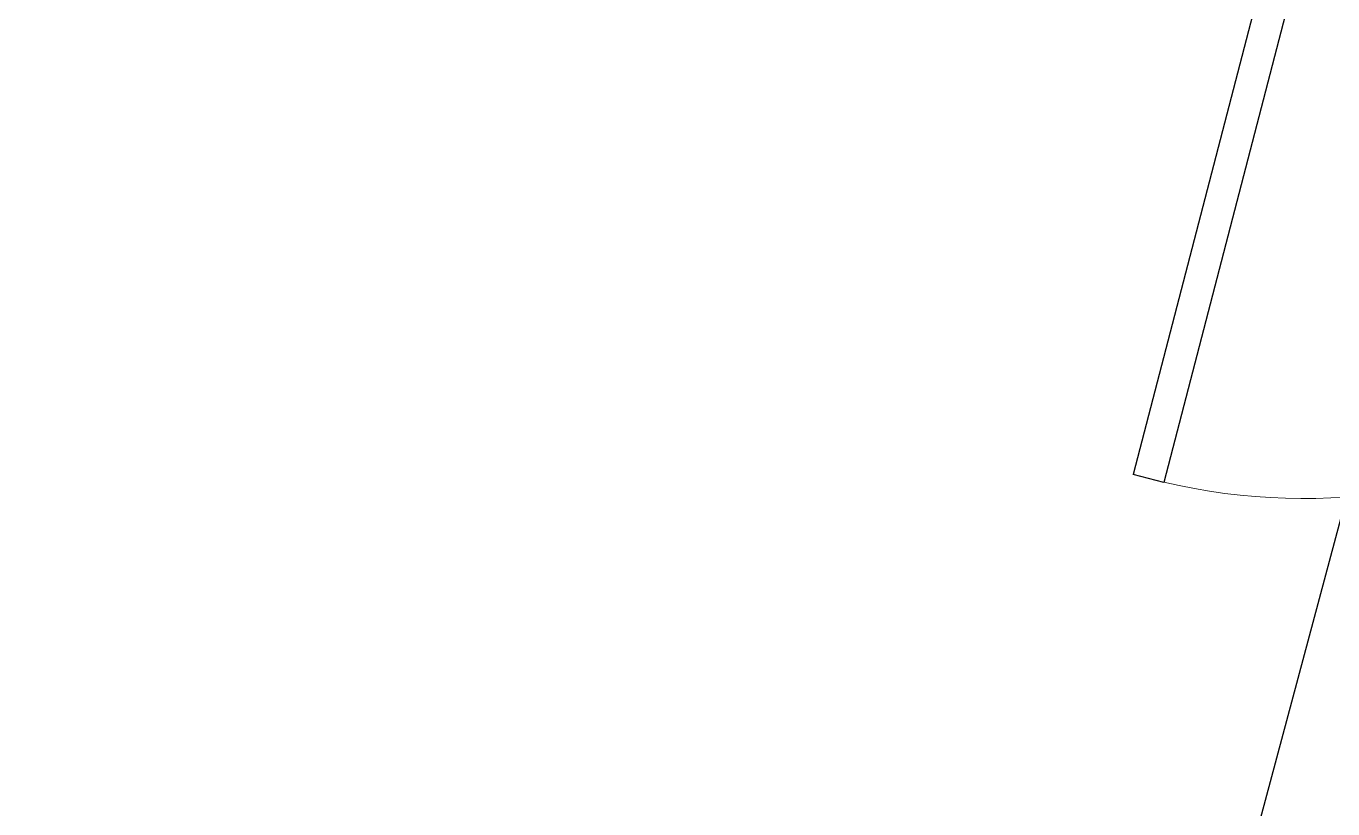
# Model space of a CAD drawing. Header units: inches. Extents: x 0 to 1813292486, y 0 to 3473589894.
# Drawn here: x 600460988 to 600462639, y 3473217081 to 3473218071 of the extents above; entities that cross this region are included whole.
import ezdxf

# ---------------------------------------------------------------- set-up
doc = ezdxf.new("R2010")
doc.units = ezdxf.units.IN
doc.header["$LTSCALE"] = 1000
doc.header["$MEASUREMENT"] = 0
doc.linetypes.add('AX-MALL-WALL-P02-QT$0$DASH', pattern=[0.35, 0.25, -0.1])
for name, color, linetype in [('A-Anno-Note', 241, 'Continuous'), ('AX-MALL-DIM-P02$0$A-Anno-Dims', 3, 'Continuous'), ('AX-MALL-DIM-SY-P02$0$DIM_IDEN', 3, 'Continuous'), ('AX-MALL-P02-200$0$A-Anno-Note', 241, 'Continuous'), ('AX-MALL-WALL-P02$0$A-Anno-Note', 241, 'Continuous'), ('AX-MALL-WALL-P02-QT$0$A-Detl-Patt', 8, 'Continuous'), ('AX-MALL-WALL-P02-QT$0$A-Detl-Thin', 131, 'Continuous'), ('AX-MALL-WALL-P02-QT$0$A-Hdrl', 31, 'Continuous'), ('AX-MALL-WALL-P02-QT$0$A-Wind', 4, 'Continuous')]:
    doc.layers.add(name, color=color, linetype=linetype)

# ---------------------------------------------------------------- blocks, each defined once
blk = doc.blocks.new('AX-MALL-WALL-P02-QT$0$tj')
at = {"layer": 'AX-MALL-WALL-P02-QT$0$A-Detl-Patt'}
h = blk.add_hatch(dxfattribs=at)
h.set_pattern_fill('STEEL', color=256, scale=100, angle=50.4318)
h.set_pattern_definition([(75, (-14278.2, 156289.83), (-153.340725, 41.08752), []), (75, (-14317.88, 156358.57), (-153.340725, 41.08752), [])])
edge = h.paths.add_edge_path()
edge.add_line((88101.3, 47666.6), (87883.9, 47459.8))
edge.add_line((87883.9, 47459.8), (91571.5, 43584.6))
edge.add_arc((262949.4, 558937.7), 543101.4, 251.605736, 260.028867)
edge.add_arc((172180.8, -2862.1), 27100, 64.71287, 96.9316, ccw=False)
edge.add_arc((262949, 558936.3), 543100, 261.615511, 271.725148)
edge.add_line((279299, 16082.5), (279299, 16382.7))
edge.add_arc((262949, 558936.3), 542800, 261.620204, 271.726101, ccw=False)
edge.add_arc((172180.8, -2862.1), 27400, 64.80632, 96.83816)
edge.add_arc((262949.4, 558937.7), 542801.4, 251.613639, 260.024173, ccw=False)
edge.add_line((91737.3, 43845.7), (88101.3, 47666.6))
blk.add_lwpolyline([(88103, 47737.3), (87813.2, 47461.6), (91543.9, 43541.1, 0.036779), (168908.9, 23989.2, -0.141654), (183742.1, 21592.7, 0.044166), (279349, 16034), (279349, 16434.2, -0.044144), (183859, 21979.8, 0.140545), (168919.8, 24393.5, -0.036705), (91764.9, 43889.2), (88103, 47737.3)], format="xyb", dxfattribs=at)
blk.add_lwpolyline([(88101.3, 47666.6), (87883.9, 47459.8), (91571.5, 43584.6, 0.036769), (168910.3, 24039.8, -0.141514), (183756.7, 21641.1, 0.04414), (279299, 16082.5), (279299, 16382.7, -0.044124), (183844.5, 21931.4, 0.140683), (168918.5, 24342.9, -0.036714), (91737.3, 43845.7)], format="xyb", close=True, dxfattribs=at)
at = {"layer": 'AX-MALL-WALL-P02-QT$0$A-Detl-Patt', "linetype": 'AX-MALL-WALL-P02-QT$0$DASH'}
blk.add_arc((262949.4, 558937.7), 543701.4, 251.503421, 255.290454, dxfattribs=at)
at = {"layer": 'AX-MALL-WALL-P02-QT$0$A-Detl-Thin'}
blk.add_arc((262949.4, 558937.7), 543301.4, 251.503162, 255.290454, dxfattribs=at)
at = {"layer": 'AX-MALL-WALL-P02-QT$0$A-Hdrl', "ltscale": 6}
for radius, start in [(543501.4, 251.503287), (543601.4, 251.503354)]:
    blk.add_arc((262949.4, 558937.7), radius, start, 255.290454, dxfattribs=at)
blk = doc.blocks.new('AX-MALL-WALL-P02-QT$0$$DorLib2D$00000002')
for p, q in [((-0.5, 0), (-0.5, 0.4875)), ((-0.475, 0.4875), (-0.5, 0.4875)), ((-0.475, 0), (-0.475, 0.4875))]:
    blk.add_line(p, q)
at = {"lineweight": 13}
blk.add_arc((-0.4875, 0), 0.4875, 0, 88.5307, dxfattribs=at)
blk = doc.blocks.new('AX-MALL-WALL-P02-QT')
at = {"layer": 'AX-MALL-WALL-P02-QT$0$A-Wind'}
blk.add_arc((600569335.9, 3473537207.7), 511585.6, 234.920453, 235.099648, dxfattribs=at)
at = {"layer": 'AX-MALL-WALL-P02-QT$0$A-Detl-Thin', "rotation": 339.5681613091762}
blk.add_blockref('AX-MALL-WALL-P02-QT$0$tj', (600144118.7, 3473128496.3), dxfattribs=at)
at = {"layer": 'AX-MALL-WALL-P02-QT$0$A-Wind', "xscale": 1600, "yscale": -1600, "zscale": 200, "rotation": 325.0100506778855}
blk.add_blockref('AX-MALL-WALL-P02-QT$0$$DorLib2D$00000002', (600276033.7, 3473118172.3), dxfattribs=at)
blk = doc.blocks.new('AX-MALL-WALL-P02')
at = {"layer": 'AX-MALL-WALL-P02$0$A-Anno-Note'}
blk.add_blockref('AX-MALL-WALL-P02-QT', (0, 0), dxfattribs=at)
blk = doc.blocks.new('AX-MALL-DIM-SY-P02')
at = {"layer": 'AX-MALL-DIM-SY-P02$0$DIM_IDEN', "color": 1}
blk.add_line((600275943.1, 3473118954.4), (600272361.2, 3473113913.9), dxfattribs=at)
blk = doc.blocks.new('AX-MALL-DIM-P02')
at = {"layer": 'AX-MALL-DIM-P02$0$A-Anno-Dims'}
blk.add_blockref('AX-MALL-DIM-SY-P02', (0, 0), dxfattribs=at)
blk = doc.blocks.new('AX-MALL-P02-200')
at = {"layer": 'AX-MALL-P02-200$0$A-Anno-Note'}
blk.add_blockref('AX-MALL-WALL-P02', (0, 0), dxfattribs=at)
blk.add_blockref('AX-MALL-DIM-P02', (0, 0), dxfattribs=at)

msp = doc.modelspace()

# ---------------------------------------------------------------- block references
at = {"layer": 'A-Anno-Note', "rotation": 20.43183869077545}
msp.add_blockref('AX-MALL-P02-200', (1250392458.5, 9048125.7), dxfattribs=at)

doc.saveas('drawing.dxf')
